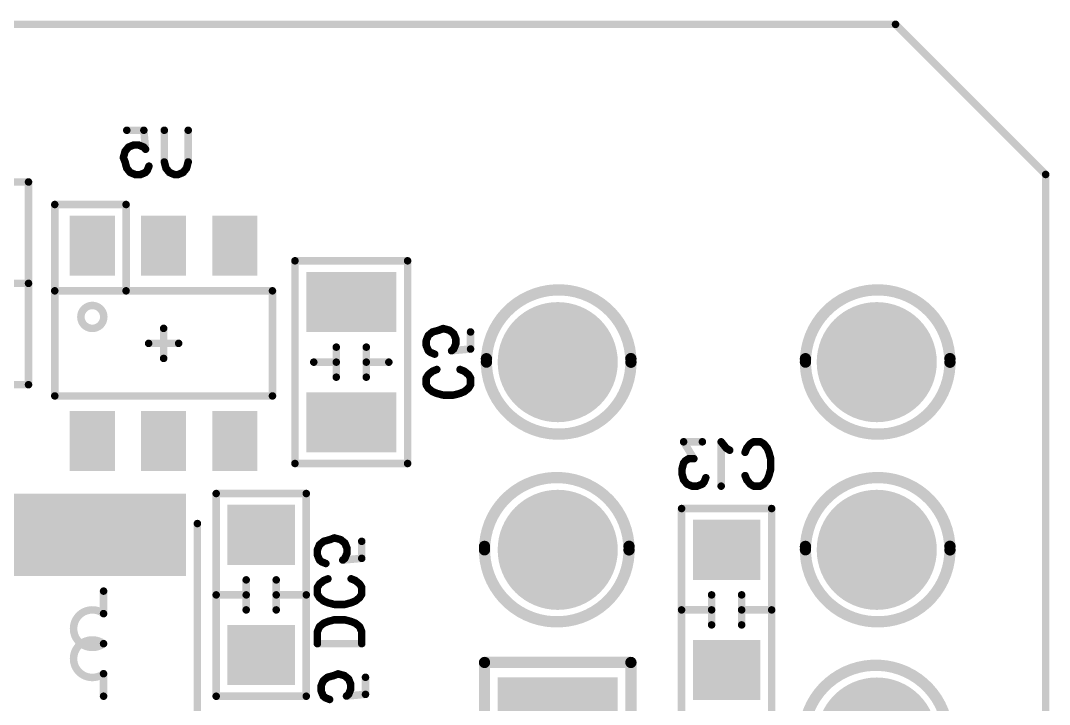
# Model space of a CAD drawing. Extents: x 100 to 128.6, y 94 to 134.1.
# Drawn here: x 114.84 to 128.55, y 124.94 to 134.05 of the extents above; entities that cross this region are included whole.
import ezdxf

# ---------------------------------------------------------------- set-up
doc = ezdxf.new("R2010")
doc.units = 0
doc.layers.get('0').update_dxf_attribs({"linetype": 'CONTINUOUS'})
doc.layers.add('MASK-BOTTOM_PHO', color=5, linetype='CONTINUOUS')
doc.layers.add('SILK-BOTTOM_PHO', color=14, linetype='CONTINUOUS')

# ---------------------------------------------------------------- blocks, each defined once
blk = doc.blocks.new('SQUARE_28')
blk.add_solid([(0.799972, 0.799972), (0.799972, -0.799972), (-0.799972, 0.799972), (-0.799972, -0.799972)])
blk = doc.blocks.new('ROUND_49')
at = {"const_width": 0.799972}
blk.add_lwpolyline([(-0.399986, 0, 1), (0.399986, 0, 1)], format="xyb", close=True, dxfattribs=at)
blk = doc.blocks.new('ROUND_1')
at = {"const_width": 0.050038}
blk.add_lwpolyline([(-0.025018, 0, 1), (0.025018, 0, 1)], format="xyb", close=True, dxfattribs=at)
blk = doc.blocks.new('SQUARE_122')
blk.add_solid([(0.299974, 0.299974), (0.299974, -0.299974), (-0.299974, 0.299974), (-0.299974, -0.299974)])
blk = doc.blocks.new('SQUARE_152')
blk.add_solid([(0.550036, 0.550036), (0.550036, -0.550036), (-0.550036, 0.550036), (-0.550036, -0.550036)])
blk = doc.blocks.new('SQUARE_165')
blk.add_solid([(0.40005, 0.40005), (0.40005, -0.40005), (-0.40005, 0.40005), (-0.40005, -0.40005)])
blk = doc.blocks.new('ROUND_61')
at = {"const_width": 0.075056}
blk.add_lwpolyline([(-0.037528, 0, 1), (0.037528, 0, 1)], format="xyb", close=True, dxfattribs=at)

msp = doc.modelspace()

# ---------------------------------------------------------------- linework, layer by layer
at = {"layer": 'MASK-BOTTOM_PHO'}
for points, const_width in [([(126.499874, 133.999986), (102.00005, 133.999986)], 0.100076), ([(128.500124, 131.99999), (126.499874, 133.999986)], 0.100076), ([(128.500124, 102.00005), (128.500124, 131.99999)], 0.100076), ([(115.800124, 131.150106), (115.800124, 130.949954)], 0.599948), ([(116.750084, 131.150106), (116.750084, 130.949954)], 0.599948), ([(117.700044, 131.150106), (117.700044, 130.949954)], 0.599948), ([(119.050054, 130.299968), (119.450104, 130.299968)], 0.8001), ([(119.050054, 128.700022), (119.450104, 128.700022)], 0.8001), ([(115.800124, 128.549908), (115.800124, 128.35001)], 0.599948), ([(116.750084, 128.549908), (116.750084, 128.35001)], 0.599948), ([(117.700044, 128.549908), (117.700044, 128.35001)], 0.599948), ([(116.499894, 127.199898), (115.1001, 127.199898)], 1.100072), ([(118.100094, 127.199898), (118.000018, 127.199898)], 0.8001), ([(124.29998, 127), (124.199904, 127)], 0.8001), ([(118.100094, 125.599952), (118.000018, 125.599952)], 0.8001), ([(124.29998, 125.400054), (124.199904, 125.400054)], 0.8001)]:
    msp.add_lwpolyline(points, dxfattribs=dict(at, const_width=const_width))
at = {"layer": 'SILK-BOTTOM_PHO'}
for points, const_width in [([(126.499874, 133.999986), (102.00005, 133.999986)], 0.100076), ([(128.500124, 131.99999), (126.499874, 133.999986)], 0.100076), ([(116.259102, 132.589016), (116.486432, 132.589016)], 0.100076), ([(116.486432, 132.589016), (116.509038, 132.336032)], 0.100076), ([(116.758974, 132.167122), (116.758974, 132.589016)], 0.100076), ([(117.077236, 132.589016), (117.077236, 132.167122)], 0.100076), ([(116.281708, 132.363972), (116.236242, 132.307838)], 0.100076), ([(116.350034, 132.392166), (116.281708, 132.363972)], 0.100076), ([(116.418106, 132.392166), (116.350034, 132.392166)], 0.100076), ([(116.486432, 132.363972), (116.418106, 132.392166)], 0.100076), ([(116.509038, 132.336032), (116.486432, 132.363972)], 0.100076), ([(116.236242, 132.307838), (116.213636, 132.22351)], 0.100076), ([(116.213636, 132.22351), (116.236242, 132.167122)], 0.100076), ([(116.236242, 132.167122), (116.259102, 132.082794)], 0.100076), ([(116.259102, 132.082794), (116.304568, 132.02666)], 0.100076), ([(116.531898, 132.0546), (116.554504, 132.110988)], 0.100076), ([(116.781834, 132.082794), (116.758974, 132.167122)], 0.100076), ([(116.8273, 132.02666), (116.781834, 132.082794)], 0.100076), ([(117.05463, 132.082794), (117.009164, 132.02666)], 0.100076), ([(117.077236, 132.167122), (117.05463, 132.082794)], 0.100076), ([(116.304568, 132.02666), (116.37264, 131.998466)], 0.100076), ([(116.37264, 131.998466), (116.440966, 131.998466)], 0.100076), ([(116.440966, 131.998466), (116.509038, 132.02666)], 0.100076), ([(116.509038, 132.02666), (116.531898, 132.0546)], 0.100076), ([(116.895372, 131.998466), (116.8273, 132.02666)], 0.100076), ([(116.940838, 131.998466), (116.895372, 131.998466)], 0.100076), ([(117.009164, 132.02666), (116.940838, 131.998466)], 0.100076), ([(128.500124, 102.00005), (128.500124, 131.99999)], 0.100076), ([(114.949986, 131.899914), (113.75009, 131.899914)], 0.100076), ([(114.949986, 129.199894), (114.949986, 131.899914)], 0.100076), ([(116.249958, 131.59994), (115.299998, 131.59994)], 0.100076), ([(115.299998, 131.59994), (115.299998, 130.450082)], 0.100076), ([(116.249958, 130.450082), (116.249958, 131.59994)], 0.100076), ([(120.000014, 130.849878), (118.49989, 130.849878)], 0.100076), ([(118.49989, 130.849878), (118.49989, 128.150112)], 0.100076), ([(120.000014, 128.150112), (120.000014, 130.849878)], 0.100076), ([(114.949986, 130.549904), (114.549936, 130.549904)], 0.100076), ([(115.299998, 130.450082), (115.299998, 129.050034)], 0.100076), ([(118.199916, 130.450082), (115.299998, 130.450082)], 0.100076), ([(115.299998, 130.450082), (116.249958, 130.450082)], 0.100076), ([(118.199916, 129.050034), (118.199916, 130.450082)], 0.100076), ([(116.750084, 129.549906), (116.750084, 129.949956)], 0.100076), ([(120.332754, 129.902204), (120.27662, 129.856738)], 0.100076), ([(120.417082, 129.925064), (120.332754, 129.902204)], 0.100076), ([(120.47347, 129.94767), (120.417082, 129.925064)], 0.100076), ([(120.557798, 129.925064), (120.47347, 129.94767)], 0.100076), ([(120.614186, 129.879598), (120.557798, 129.925064)], 0.100076), ([(120.838976, 129.902204), (120.838976, 129.674874)], 0.100076), ([(116.549932, 129.750058), (116.949982, 129.750058)], 0.100076), ([(120.27662, 129.856738), (120.248426, 129.788666)], 0.100076), ([(120.248426, 129.788666), (120.248426, 129.72034)], 0.100076), ([(120.642126, 129.811272), (120.614186, 129.879598)], 0.100076), ([(120.642126, 129.7432), (120.642126, 129.811272)], 0.100076), ([(119.050054, 129.29997), (119.050054, 129.70002)], 0.100076), ([(119.450104, 129.29997), (119.450104, 129.70002)], 0.100076), ([(120.248426, 129.72034), (120.27662, 129.652268)], 0.100076), ([(120.27662, 129.652268), (120.304814, 129.629662)], 0.100076), ([(120.304814, 129.629662), (120.360948, 129.606802)], 0.100076), ([(120.838976, 129.674874), (120.585992, 129.652268)], 0.100076), ([(120.585992, 129.652268), (120.614186, 129.674874)], 0.100076), ([(120.614186, 129.674874), (120.642126, 129.7432)], 0.100076), ([(119.050054, 129.500122), (118.75008, 129.500122)], 0.100076), ([(119.450104, 129.500122), (119.750078, 129.500122)], 0.100076), ([(120.248426, 129.28854), (120.27662, 129.334006)], 0.100076), ([(120.27662, 129.334006), (120.332754, 129.379472)], 0.100076), ([(120.332754, 129.379472), (120.389142, 129.402332)], 0.100076), ([(120.698514, 129.402332), (120.754648, 129.379472)], 0.100076), ([(120.754648, 129.379472), (120.811036, 129.334006)], 0.100076), ([(120.811036, 129.334006), (120.838976, 129.28854)], 0.100076), ([(113.75009, 129.199894), (114.949986, 129.199894)], 0.100076), ([(120.248426, 129.197608), (120.248426, 129.28854)], 0.100076), ([(120.27662, 129.152396), (120.248426, 129.197608)], 0.100076), ([(120.838976, 129.197608), (120.811036, 129.152396)], 0.100076), ([(120.838976, 129.28854), (120.838976, 129.197608)], 0.100076), ([(120.332754, 129.10693), (120.27662, 129.152396)], 0.100076), ([(120.389142, 129.08407), (120.332754, 129.10693)], 0.100076), ([(120.47347, 129.061464), (120.389142, 129.08407)], 0.100076), ([(120.614186, 129.061464), (120.47347, 129.061464)], 0.100076), ([(120.698514, 129.08407), (120.614186, 129.061464)], 0.100076), ([(120.754648, 129.10693), (120.698514, 129.08407)], 0.100076), ([(120.811036, 129.152396), (120.754648, 129.10693)], 0.100076), ([(115.299998, 129.050034), (118.199916, 129.050034)], 0.100076), ([(123.927362, 128.439164), (123.677172, 128.439164)], 0.100076), ([(123.677172, 128.439164), (123.81357, 128.21412)], 0.100076), ([(124.24537, 128.354582), (124.177298, 128.439164)], 0.100076), ([(124.177298, 128.439164), (124.177298, 127.84836)], 0.100076), ([(124.518166, 128.354582), (124.563632, 128.41097)], 0.100076), ([(124.563632, 128.41097), (124.609098, 128.439164)], 0.100076), ([(124.609098, 128.439164), (124.70003, 128.439164)], 0.100076), ([(124.70003, 128.439164), (124.745496, 128.41097)], 0.100076), ([(124.745496, 128.41097), (124.790962, 128.354582)], 0.100076), ([(124.290836, 128.326642), (124.24537, 128.354582)], 0.100076), ([(124.49556, 128.298448), (124.518166, 128.354582)], 0.100076), ([(124.790962, 128.354582), (124.813568, 128.298448)], 0.100076), ([(124.813568, 128.298448), (124.836428, 128.21412)], 0.100076), ([(118.49989, 128.150112), (120.000014, 128.150112)], 0.100076), ([(123.677172, 128.157732), (123.654566, 128.073404)], 0.100076), ([(123.700032, 128.185926), (123.677172, 128.157732)], 0.100076), ([(123.745498, 128.21412), (123.700032, 128.185926)], 0.100076), ([(123.81357, 128.21412), (123.745498, 128.21412)], 0.100076), ([(124.836428, 128.21412), (124.836428, 128.073404)], 0.100076), ([(123.654566, 128.073404), (123.654566, 128.01727)], 0.100076), ([(123.654566, 128.01727), (123.677172, 127.932688)], 0.100076), ([(124.518166, 127.932688), (124.49556, 127.989076)], 0.100076), ([(124.813568, 127.989076), (124.790962, 127.932688)], 0.100076), ([(124.836428, 128.073404), (124.813568, 127.989076)], 0.100076), ([(123.677172, 127.932688), (123.722638, 127.876554)], 0.100076), ([(123.722638, 127.876554), (123.790964, 127.84836)], 0.100076), ([(123.790964, 127.84836), (123.859036, 127.84836)], 0.100076), ([(123.859036, 127.84836), (123.927362, 127.876554)], 0.100076), ([(123.927362, 127.876554), (123.949968, 127.904748)], 0.100076), ([(123.949968, 127.904748), (123.972828, 127.960882)], 0.100076), ([(124.563632, 127.876554), (124.518166, 127.932688)], 0.100076), ([(124.609098, 127.84836), (124.563632, 127.876554)], 0.100076), ([(124.70003, 127.84836), (124.609098, 127.84836)], 0.100076), ([(124.745496, 127.876554), (124.70003, 127.84836)], 0.100076), ([(124.790962, 127.932688), (124.745496, 127.876554)], 0.100076), ([(117.450108, 127.750062), (117.450108, 125.050042)], 0.100076), ([(118.650004, 127.750062), (117.450108, 127.750062)], 0.100076), ([(118.650004, 125.050042), (118.650004, 127.750062)], 0.100076), ([(123.649994, 127.54991), (123.649994, 124.84989)], 0.100076), ([(124.84989, 127.54991), (123.649994, 127.54991)], 0.100076), ([(124.84989, 124.84989), (124.84989, 127.54991)], 0.100076), ([(117.199918, 124.15012), (117.199918, 127.350012)], 0.100076), ([(119.023384, 127.159004), (118.96725, 127.136398)], 0.100076), ([(119.107712, 127.136398), (119.023384, 127.159004)], 0.100076), ([(118.826534, 127.068072), (118.79834, 127)], 0.100076), ([(118.882922, 127.113538), (118.826534, 127.068072)], 0.100076), ([(118.96725, 127.136398), (118.882922, 127.113538)], 0.100076), ([(119.1641, 127.090932), (119.107712, 127.136398)], 0.100076), ([(119.192294, 127.022606), (119.1641, 127.090932)], 0.100076), ([(119.192294, 126.954534), (119.192294, 127.022606)], 0.100076), ([(119.389144, 127.113538), (119.389144, 126.886462)], 0.100076), ([(118.79834, 127), (118.79834, 126.931928)], 0.100076), ([(118.79834, 126.931928), (118.826534, 126.863602)], 0.100076), ([(119.389144, 126.886462), (119.135906, 126.863602)], 0.100076), ([(119.135906, 126.863602), (119.1641, 126.886462)], 0.100076), ([(119.1641, 126.886462), (119.192294, 126.954534)], 0.100076), ([(118.826534, 126.863602), (118.854728, 126.840996)], 0.100076), ([(118.854728, 126.840996), (118.910862, 126.818136)], 0.100076), ([(117.849904, 126.59995), (117.849904, 126.1999)], 0.100076), ([(118.249954, 126.59995), (118.249954, 126.1999)], 0.100076), ([(118.882922, 126.590806), (118.939056, 126.613666)], 0.100076), ([(119.248428, 126.613666), (119.304562, 126.590806)], 0.100076), ([(118.79834, 126.499874), (118.826534, 126.54534)], 0.100076), ([(118.79834, 126.409196), (118.79834, 126.499874)], 0.100076), ([(118.826534, 126.54534), (118.882922, 126.590806)], 0.100076), ([(119.304562, 126.590806), (119.36095, 126.54534)], 0.100076), ([(119.36095, 126.54534), (119.389144, 126.499874)], 0.100076), ([(119.389144, 126.499874), (119.389144, 126.409196)], 0.100076), ([(115.949984, 126.150116), (115.949984, 126.45009)], 0.100076), ([(117.450108, 126.400052), (117.849904, 126.400052)], 0.100076), ([(118.650004, 126.400052), (118.249954, 126.400052)], 0.100076), ([(118.826534, 126.36373), (118.79834, 126.409196)], 0.100076), ([(118.882922, 126.318264), (118.826534, 126.36373)], 0.100076), ([(118.939056, 126.295404), (118.882922, 126.318264)], 0.100076), ([(119.304562, 126.318264), (119.248428, 126.295404)], 0.100076), ([(119.36095, 126.36373), (119.304562, 126.318264)], 0.100076), ([(119.389144, 126.409196), (119.36095, 126.36373)], 0.100076), ([(124.050044, 126.400052), (124.050044, 126.000002)], 0.100076), ([(124.450094, 126.400052), (124.450094, 126.000002)], 0.100076), ([(119.023384, 126.272798), (118.939056, 126.295404)], 0.100076), ([(119.1641, 126.272798), (119.023384, 126.272798)], 0.100076), ([(119.248428, 126.295404), (119.1641, 126.272798)], 0.100076), ([(123.649994, 126.1999), (124.050044, 126.1999)], 0.100076), ([(124.84989, 126.1999), (124.450094, 126.1999)], 0.100076), ([(118.939056, 126.045468), (118.882922, 126.022608)], 0.100076), ([(119.023384, 126.068074), (118.939056, 126.045468)], 0.100076), ([(119.1641, 126.068074), (119.023384, 126.068074)], 0.100076), ([(119.248428, 126.045468), (119.1641, 126.068074)], 0.100076), ([(119.304562, 126.022608), (119.248428, 126.045468)], 0.100076), ([(118.826534, 125.977396), (118.79834, 125.90907)], 0.100076), ([(118.79834, 125.90907), (118.79834, 125.750066)], 0.100076), ([(118.882922, 126.022608), (118.826534, 125.977396)], 0.100076), ([(119.36095, 125.977396), (119.304562, 126.022608)], 0.100076), ([(119.389144, 125.90907), (119.36095, 125.977396)], 0.100076), ([(119.389144, 125.750066), (119.389144, 125.90907)], 0.100076), ([(119.389144, 125.750066), (118.79834, 125.750066)], 0.100076), ([(122.975116, 125.499876), (121.024904, 125.499876)], 0.150114), ([(121.024904, 125.499876), (121.024904, 124.77496)], 0.150114), ([(122.975116, 123.525026), (122.975116, 125.499876)], 0.150114), ([(115.949984, 125.350016), (115.949984, 125.050042)], 0.100076), ([(118.876572, 125.256798), (118.848378, 125.188726)], 0.100076), ([(118.932706, 125.302264), (118.876572, 125.256798)], 0.100076), ([(119.017288, 125.325124), (118.932706, 125.302264)], 0.100076), ([(119.073422, 125.34773), (119.017288, 125.325124)], 0.100076), ([(119.15775, 125.325124), (119.073422, 125.34773)], 0.100076), ([(119.214138, 125.279658), (119.15775, 125.325124)], 0.100076), ([(119.242078, 125.211332), (119.214138, 125.279658)], 0.100076), ([(119.439182, 125.302264), (119.439182, 125.074934)], 0.100076), ([(118.848378, 125.188726), (118.848378, 125.1204)], 0.100076), ([(118.848378, 125.1204), (118.876572, 125.052328)], 0.100076), ([(119.214138, 125.074934), (119.242078, 125.14326)], 0.100076), ([(119.242078, 125.14326), (119.242078, 125.211332)], 0.100076), ([(117.450108, 125.050042), (118.650004, 125.050042)], 0.100076), ([(118.876572, 125.052328), (118.904766, 125.029468)], 0.100076), ([(118.904766, 125.029468), (118.9609, 125.006862)], 0.100076), ([(119.439182, 125.074934), (119.185944, 125.052328)], 0.100076), ([(119.185944, 125.052328), (119.214138, 125.074934)], 0.100076)]:
    msp.add_lwpolyline(points, dxfattribs=dict(at, const_width=const_width))
for points, const_width in [([(122.975116, 129.498852, 1.000924), (121.05005, 129.50063)], 0.150114), ([(127.225044, 129.498852, 1.000924), (125.299978, 129.50063)], 0.150114), ([(121.05005, 129.546096, 1.0455753), (122.974862, 129.54762)], 0.150114), ([(125.299978, 129.546096, 1.0455909), (127.225044, 129.54762)], 0.150114), ([(122.94997, 126.998984, 1.000792), (121.024904, 127.000508)], 0.150114), ([(127.225044, 126.998984, 1.000792), (125.299978, 127.000508)], 0.150114), ([(121.024904, 127.045974, 1.0454509), (122.94997, 127.047752)], 0.150114), ([(125.299978, 127.045974, 1.0454531), (127.225044, 127.047752)], 0.150114), ([(115.94973, 126.150116, 1.9977148), (115.949984, 125.750066)], 0.100076), ([(115.949984, 125.749812, 1.9977149), (115.94973, 125.349762)], 0.100076), ([(127.199898, 124.498862, 1.0009241), (125.275086, 124.50064)], 0.150114)]:
    msp.add_lwpolyline(points, format="xyb", dxfattribs=dict(at, const_width=const_width))
at = {"layer": 'SILK-BOTTOM_PHO', "const_width": 0.100076}
msp.add_lwpolyline([(115.647724, 130.102356, 1), (115.952524, 130.102356, 1)], format="xyb", close=True, dxfattribs=at)

# ---------------------------------------------------------------- block references
at = {"layer": 'MASK-BOTTOM_PHO'}
for name, p in [('ROUND_1', (126.499874, 133.999986)), ('ROUND_1', (128.500124, 131.99999)), ('SQUARE_122', (115.800124, 131.150106)), ('SQUARE_122', (116.750084, 131.150106)), ('SQUARE_122', (117.700044, 131.150106)), ('SQUARE_122', (115.800124, 130.949954)), ('SQUARE_122', (116.750084, 130.949954)), ('SQUARE_122', (117.700044, 130.949954)), ('SQUARE_165', (119.050054, 130.299968)), ('SQUARE_165', (119.450104, 130.299968)), ('ROUND_49', (122.00001, 129.500122)), ('ROUND_49', (126.249938, 129.500122)), ('SQUARE_165', (119.050054, 128.700022)), ('SQUARE_165', (119.450104, 128.700022)), ('SQUARE_122', (115.800124, 128.549908)), ('SQUARE_122', (116.750084, 128.549908)), ('SQUARE_122', (117.700044, 128.549908)), ('SQUARE_122', (115.800124, 128.35001)), ('SQUARE_122', (116.750084, 128.35001)), ('SQUARE_122', (117.700044, 128.35001)), ('SQUARE_152', (115.1001, 127.199898)), ('SQUARE_152', (116.499894, 127.199898)), ('ROUND_49', (122.00001, 127)), ('ROUND_49', (126.249938, 127)), ('SQUARE_165', (118.000018, 127.199898)), ('SQUARE_165', (118.100094, 127.199898)), ('SQUARE_165', (124.199904, 127)), ('SQUARE_165', (124.29998, 127)), ('SQUARE_165', (118.000018, 125.599952)), ('SQUARE_165', (118.100094, 125.599952)), ('SQUARE_165', (124.199904, 125.400054)), ('SQUARE_165', (124.29998, 125.400054)), ('SQUARE_28', (122.00001, 124.499878)), ('ROUND_49', (126.249938, 124.499878))]:
    msp.add_blockref(name, p, dxfattribs=at)
at = {"layer": 'SILK-BOTTOM_PHO'}
for name, p in [('ROUND_1', (126.499874, 133.999986)), ('ROUND_1', (116.259102, 132.589016)), ('ROUND_1', (116.486432, 132.589016)), ('ROUND_1', (116.758974, 132.589016)), ('ROUND_1', (117.077236, 132.589016)), ('ROUND_1', (116.281708, 132.363972)), ('ROUND_1', (116.350034, 132.392166)), ('ROUND_1', (116.418106, 132.392166)), ('ROUND_1', (116.486432, 132.363972)), ('ROUND_1', (116.213636, 132.22351)), ('ROUND_1', (116.236242, 132.307838)), ('ROUND_1', (116.509038, 132.336032)), ('ROUND_1', (116.236242, 132.167122)), ('ROUND_1', (116.259102, 132.082794)), ('ROUND_1', (116.554504, 132.110988)), ('ROUND_1', (116.758974, 132.167122)), ('ROUND_1', (116.781834, 132.082794)), ('ROUND_1', (117.05463, 132.082794)), ('ROUND_1', (117.077236, 132.167122)), ('ROUND_1', (116.304568, 132.02666)), ('ROUND_1', (116.37264, 131.998466)), ('ROUND_1', (116.440966, 131.998466)), ('ROUND_1', (116.509038, 132.02666)), ('ROUND_1', (116.531898, 132.0546)), ('ROUND_1', (116.8273, 132.02666)), ('ROUND_1', (116.895372, 131.998466)), ('ROUND_1', (116.940838, 131.998466)), ('ROUND_1', (117.009164, 132.02666)), ('ROUND_1', (128.500124, 131.99999)), ('ROUND_1', (114.949986, 131.899914)), ('ROUND_1', (115.299998, 131.59994)), ('ROUND_1', (116.249958, 131.59994)), ('ROUND_1', (118.49989, 130.849878)), ('ROUND_1', (120.000014, 130.849878)), ('ROUND_1', (114.949986, 130.549904)), ('ROUND_1', (115.299998, 130.450082)), ('ROUND_1', (115.299998, 130.450082)), ('ROUND_1', (115.299998, 130.450082)), ('ROUND_1', (116.249958, 130.450082)), ('ROUND_1', (118.199916, 130.450082)), ('ROUND_1', (116.750084, 129.949956)), ('ROUND_1', (120.332754, 129.902204)), ('ROUND_1', (120.417082, 129.925064)), ('ROUND_1', (120.47347, 129.94767)), ('ROUND_1', (120.557798, 129.925064)), ('ROUND_1', (120.838976, 129.902204)), ('ROUND_1', (116.549932, 129.750058)), ('ROUND_1', (116.949982, 129.750058)), ('ROUND_1', (120.248426, 129.788666)), ('ROUND_1', (120.27662, 129.856738)), ('ROUND_1', (120.614186, 129.879598)), ('ROUND_1', (120.642126, 129.811272)), ('ROUND_1', (119.050054, 129.70002)), ('ROUND_1', (119.450104, 129.70002)), ('ROUND_1', (120.248426, 129.72034)), ('ROUND_1', (120.27662, 129.652268)), ('ROUND_1', (120.304814, 129.629662)), ('ROUND_1', (120.585992, 129.652268)), ('ROUND_1', (120.614186, 129.674874)), ('ROUND_1', (120.642126, 129.7432)), ('ROUND_1', (120.838976, 129.674874)), ('ROUND_1', (116.750084, 129.549906)), ('ROUND_1', (118.75008, 129.500122)), ('ROUND_1', (119.050054, 129.500122)), ('ROUND_1', (119.450104, 129.500122)), ('ROUND_1', (119.750078, 129.500122)), ('ROUND_1', (120.360948, 129.606802)), ('ROUND_61', (121.05005, 129.546096)), ('ROUND_61', (121.05005, 129.50063)), ('ROUND_61', (122.974862, 129.54762)), ('ROUND_61', (122.975116, 129.498852)), ('ROUND_61', (125.299978, 129.546096)), ('ROUND_61', (125.299978, 129.50063)), ('ROUND_61', (127.225044, 129.54762)), ('ROUND_61', (127.225044, 129.498852)), ('ROUND_1', (120.27662, 129.334006)), ('ROUND_1', (120.332754, 129.379472)), ('ROUND_1', (120.389142, 129.402332)), ('ROUND_1', (120.698514, 129.402332)), ('ROUND_1', (120.754648, 129.379472)), ('ROUND_1', (120.811036, 129.334006)), ('ROUND_1', (114.949986, 129.199894)), ('ROUND_1', (114.949986, 129.199894)), ('ROUND_1', (119.050054, 129.29997)), ('ROUND_1', (119.450104, 129.29997)), ('ROUND_1', (120.248426, 129.28854)), ('ROUND_1', (120.248426, 129.197608)), ('ROUND_1', (120.838976, 129.28854)), ('ROUND_1', (120.838976, 129.197608)), ('ROUND_1', (120.27662, 129.152396)), ('ROUND_1', (120.332754, 129.10693)), ('ROUND_1', (120.389142, 129.08407)), ('ROUND_1', (120.47347, 129.061464)), ('ROUND_1', (120.614186, 129.061464)), ('ROUND_1', (120.698514, 129.08407)), ('ROUND_1', (120.754648, 129.10693)), ('ROUND_1', (120.811036, 129.152396)), ('ROUND_1', (115.299998, 129.050034)), ('ROUND_1', (118.199916, 129.050034)), ('ROUND_1', (123.677172, 128.439164)), ('ROUND_1', (123.927362, 128.439164)), ('ROUND_1', (124.177298, 128.439164)), ('ROUND_1', (124.563632, 128.41097)), ('ROUND_1', (124.609098, 128.439164)), ('ROUND_1', (124.70003, 128.439164)), ('ROUND_1', (124.745496, 128.41097)), ('ROUND_1', (124.24537, 128.354582)), ('ROUND_1', (124.290836, 128.326642)), ('ROUND_1', (124.49556, 128.298448)), ('ROUND_1', (124.518166, 128.354582)), ('ROUND_1', (124.790962, 128.354582)), ('ROUND_1', (124.813568, 128.298448)), ('ROUND_1', (118.49989, 128.150112)), ('ROUND_1', (120.000014, 128.150112)), ('ROUND_1', (120.000014, 128.150112)), ('ROUND_1', (123.677172, 128.157732)), ('ROUND_1', (123.700032, 128.185926)), ('ROUND_1', (123.745498, 128.21412)), ('ROUND_1', (123.81357, 128.21412)), ('ROUND_1', (124.836428, 128.21412)), ('ROUND_1', (123.654566, 128.073404)), ('ROUND_1', (123.654566, 128.01727)), ('ROUND_1', (124.49556, 127.989076)), ('ROUND_1', (124.813568, 127.989076)), ('ROUND_1', (124.836428, 128.073404)), ('ROUND_1', (123.677172, 127.932688)), ('ROUND_1', (123.722638, 127.876554)), ('ROUND_1', (123.790964, 127.84836)), ('ROUND_1', (123.859036, 127.84836)), ('ROUND_1', (123.927362, 127.876554)), ('ROUND_1', (123.949968, 127.904748)), ('ROUND_1', (123.972828, 127.960882)), ('ROUND_1', (124.177298, 127.84836)), ('ROUND_1', (124.518166, 127.932688)), ('ROUND_1', (124.563632, 127.876554)), ('ROUND_1', (124.609098, 127.84836)), ('ROUND_1', (124.70003, 127.84836)), ('ROUND_1', (124.745496, 127.876554)), ('ROUND_1', (124.790962, 127.932688)), ('ROUND_1', (117.450108, 127.750062)), ('ROUND_1', (117.450108, 127.750062)), ('ROUND_1', (118.650004, 127.750062)), ('ROUND_1', (123.649994, 127.54991)), ('ROUND_1', (123.649994, 127.54991)), ('ROUND_1', (124.84989, 127.54991)), ('ROUND_1', (117.199918, 127.350012)), ('ROUND_1', (119.023384, 127.159004)), ('ROUND_1', (118.826534, 127.068072)), ('ROUND_1', (118.882922, 127.113538)), ('ROUND_1', (118.96725, 127.136398)), ('ROUND_1', (119.107712, 127.136398)), ('ROUND_1', (119.1641, 127.090932)), ('ROUND_1', (119.192294, 127.022606)), ('ROUND_1', (119.389144, 127.113538)), ('ROUND_61', (121.024904, 127.045974)), ('ROUND_61', (121.024904, 127.000508)), ('ROUND_61', (122.94997, 127.047752)), ('ROUND_61', (122.94997, 126.998984)), ('ROUND_61', (125.299978, 127.045974)), ('ROUND_61', (125.299978, 127.000508)), ('ROUND_61', (127.225044, 127.047752)), ('ROUND_61', (127.225044, 126.998984)), ('ROUND_1', (118.79834, 127)), ('ROUND_1', (118.79834, 126.931928)), ('ROUND_1', (119.1641, 126.886462)), ('ROUND_1', (119.192294, 126.954534)), ('ROUND_1', (119.389144, 126.886462)), ('ROUND_1', (118.826534, 126.863602)), ('ROUND_1', (118.854728, 126.840996)), ('ROUND_1', (118.910862, 126.818136)), ('ROUND_1', (119.135906, 126.863602)), ('ROUND_1', (117.849904, 126.59995)), ('ROUND_1', (118.249954, 126.59995)), ('ROUND_1', (118.939056, 126.613666)), ('ROUND_1', (119.248428, 126.613666)), ('ROUND_1', (118.79834, 126.499874)), ('ROUND_1', (118.826534, 126.54534)), ('ROUND_1', (118.882922, 126.590806)), ('ROUND_1', (119.304562, 126.590806)), ('ROUND_1', (119.36095, 126.54534)), ('ROUND_1', (119.389144, 126.499874)), ('ROUND_1', (115.949984, 126.45009)), ('ROUND_1', (117.450108, 126.400052)), ('ROUND_1', (117.849904, 126.400052)), ('ROUND_1', (118.249954, 126.400052)), ('ROUND_1', (118.650004, 126.400052)), ('ROUND_1', (118.79834, 126.409196)), ('ROUND_1', (118.826534, 126.36373)), ('ROUND_1', (118.882922, 126.318264)), ('ROUND_1', (119.304562, 126.318264)), ('ROUND_1', (119.36095, 126.36373)), ('ROUND_1', (119.389144, 126.409196)), ('ROUND_1', (124.050044, 126.400052)), ('ROUND_1', (124.450094, 126.400052)), ('ROUND_1', (117.849904, 126.1999)), ('ROUND_1', (118.249954, 126.1999)), ('ROUND_1', (118.939056, 126.295404)), ('ROUND_1', (119.023384, 126.272798)), ('ROUND_1', (119.1641, 126.272798)), ('ROUND_1', (119.248428, 126.295404)), ('ROUND_1', (123.649994, 126.1999)), ('ROUND_1', (124.050044, 126.1999)), ('ROUND_1', (124.450094, 126.1999)), ('ROUND_1', (124.84989, 126.1999)), ('ROUND_1', (115.94973, 126.150116)), ('ROUND_1', (115.949984, 126.150116)), ('ROUND_1', (118.939056, 126.045468)), ('ROUND_1', (119.023384, 126.068074)), ('ROUND_1', (119.1641, 126.068074)), ('ROUND_1', (119.248428, 126.045468)), ('ROUND_1', (118.79834, 125.90907)), ('ROUND_1', (118.826534, 125.977396)), ('ROUND_1', (118.882922, 126.022608)), ('ROUND_1', (119.304562, 126.022608)), ('ROUND_1', (119.36095, 125.977396)), ('ROUND_1', (119.389144, 125.90907)), ('ROUND_1', (124.050044, 126.000002)), ('ROUND_1', (124.450094, 126.000002)), ('ROUND_1', (115.949984, 125.750066)), ('ROUND_1', (115.949984, 125.749812)), ('ROUND_1', (118.79834, 125.750066)), ('ROUND_1', (118.79834, 125.750066)), ('ROUND_1', (119.389144, 125.750066)), ('ROUND_1', (119.389144, 125.750066)), ('ROUND_61', (121.024904, 125.499876)), ('ROUND_61', (122.975116, 125.499876)), ('ROUND_1', (115.94973, 125.349762)), ('ROUND_1', (115.949984, 125.350016)), ('ROUND_1', (118.876572, 125.256798)), ('ROUND_1', (118.932706, 125.302264)), ('ROUND_1', (119.017288, 125.325124)), ('ROUND_1', (119.073422, 125.34773)), ('ROUND_1', (119.15775, 125.325124)), ('ROUND_1', (119.214138, 125.279658)), ('ROUND_1', (119.439182, 125.302264)), ('ROUND_1', (118.848378, 125.188726)), ('ROUND_1', (118.848378, 125.1204)), ('ROUND_1', (119.242078, 125.211332)), ('ROUND_1', (119.242078, 125.14326)), ('ROUND_1', (115.949984, 125.050042)), ('ROUND_1', (117.450108, 125.050042)), ('ROUND_1', (118.650004, 125.050042)), ('ROUND_1', (118.876572, 125.052328)), ('ROUND_1', (118.904766, 125.029468)), ('ROUND_1', (118.9609, 125.006862)), ('ROUND_1', (119.185944, 125.052328)), ('ROUND_1', (119.214138, 125.074934)), ('ROUND_1', (119.439182, 125.074934))]:
    msp.add_blockref(name, p, dxfattribs=at)

doc.saveas('drawing.dxf')
